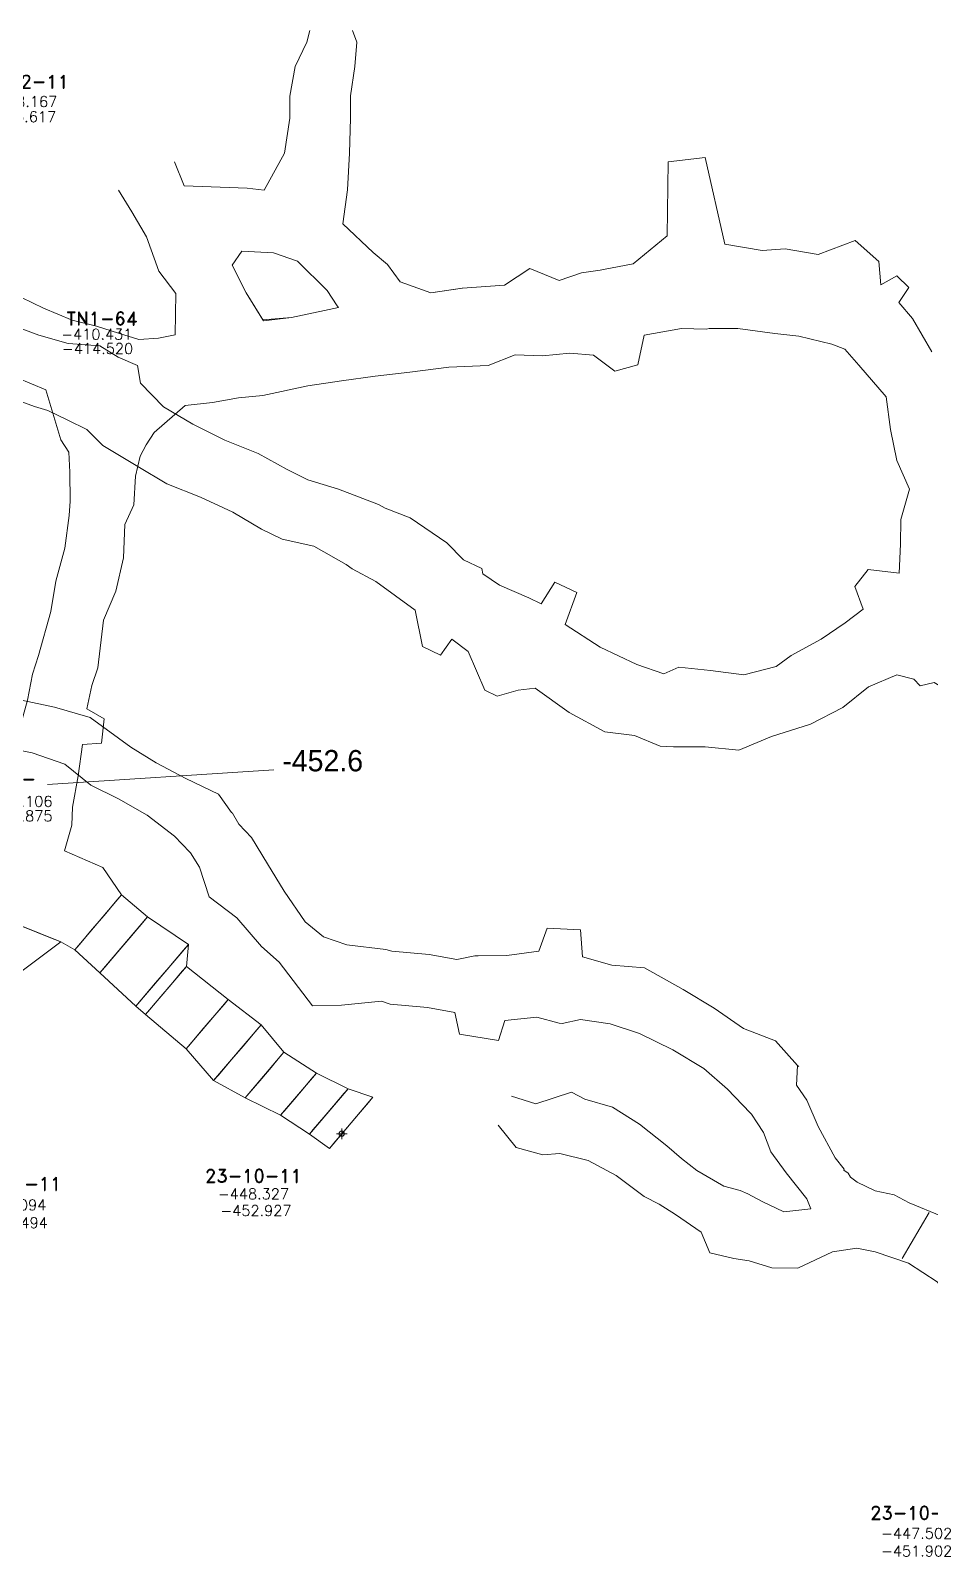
# Model space of a CAD drawing. Extents: x -47776 to 11079, y 0 to 10209.
# Drawn here: x 10790.3 to 10874.8, y 9762.4 to 9905.7 of the extents above; entities that cross this region are included whole.
import ezdxf
from ezdxf.enums import TextEntityAlignment as Align

# ---------------------------------------------------------------- set-up
doc = ezdxf.new("R2010")
doc.units = 0
doc.header["$MEASUREMENT"] = 0
doc.header["$PDMODE"] = 34
doc.header["$PDSIZE"] = 0.5
for name, color, linetype in [('abajo', 7, 'Continuous'), ('arriba', 7, 'Continuous'), ('F-480-7606-W-SCR', 5, 'Continuous'), ('F-480-8123-W-SCR', 5, 'Continuous'), ('R-480-7804-NW-FIC', 240, 'Continuous'), ('R-480-7855-NE-SCR', 7, 'Continuous'), ('R-480-7855-NE-SCR2', 7, 'Continuous'), ('R-495-7699-SE-SCR', 204, 'Continuous'), ('R-500-7779-SW-SCR', 7, 'Continuous'), ('sec', 7, 'Continuous')]:
    doc.layers.add(name, color=color, linetype=linetype)
doc.styles.add('ROMAND', font='ROMAND.SHX')
doc.styles.add('ROMANS', font='ROMANS.SHX', dxfattribs={"width": 2.5})

# ---------------------------------------------------------------- blocks, each defined once
blk = doc.blocks.new('F2')
at = {"lineweight": 0}
blk.add_point((0, 0), dxfattribs=at)
at = {"lineweight": 0, "style": 'ROMAND'}
for tag, height, p in [('NOMBRE', 1.25, (0.2, 6.62)), ('CIELO', 1, (0.14, 4.62)), ('PISO', 1, (0.14, 3.25))]:
    blk.add_attdef(tag, text='', height=height, dxfattribs=at).set_placement(p, align=Align.CENTER)
at = {"lineweight": 0, "style": 'ROMANS', "flags": 1}
for tag, p in [('MINA', (-0.07, -3.26)), ('LOCALIZACION', (-0.07, -4.93)), ('ESTRUCTURA', (-0.07, -6.62)), ('NIVEL', (-0.07, -8.29)), ('OBRA', (-0.07, -10.12)), ('FECHA', (-0.07, -11.79)), ('ATRAS', (-0.07, -13.48)), ('TOPOGRAFO', (2.67, -15.3))]:
    blk.add_attdef(tag, text='', height=1.25, dxfattribs=at).set_placement(p, align=Align.CENTER)

msp = doc.modelspace()

# ---------------------------------------------------------------- linework, layer by layer
at = {"color": 3, "linetype": 'Continuous', "lineweight": 0, "flags": 128}
msp.add_lwpolyline([(10793.32, 9875.79), (10793.32, 9875.79), (10793.32, 9875.79)], dxfattribs=at)
at = {"color": 4, "linetype": 'Continuous', "lineweight": 0, "elevation": -448.61, "flags": 128}
msp.add_lwpolyline([(10791.84, 9834.91), (10813.09, 9836.28)], dxfattribs=at)
at = {"layer": 'abajo', "color": 4, "linetype": 'Continuous', "lineweight": 0}
for points in [[(10822.4, 9805.53, -452.93), (10820.07, 9806.33, -452.88), (10817.11, 9807.8, -452.7), (10814.05, 9809.75, -452.82), (10811.92, 9812.34, -452.45), (10808.83, 9814.72, -452.06), (10804.89, 9817.81, -451.45), (10805.08, 9819.88, -451.42), (10801.25, 9822.48, -451.22), (10798.81, 9824.55, -451.15), (10797.05, 9827.1, -451.08)], [(10777.66, 9796.59, -451.49), (10778.18, 9797.89, -451.51), (10779.51, 9799.29, -451.52), (10781.38, 9799.4, -451.43), (10783.66, 9802.36, -451.27), (10783.65, 9806.35, -451.6), (10785.2, 9809.93, -451.64), (10787.31, 9813.83, -451.68), (10789.36, 9817.31, -451.72), (10793.09, 9820.12, -451.76)], [(10818.32, 9800.73, -452.93), (10816.44, 9802.07, -452.88), (10813.74, 9803.84, -452.7), (10810.42, 9805.48, -452.82), (10807.45, 9807.09, -452.45), (10804.87, 9810.07, -452.06), (10801.06, 9813.31, -451.45), (10800.15, 9814.09, -451.42), (10796.78, 9817.22, -451.22), (10794.41, 9819.37, -451.15), (10793.09, 9820.12, -451.76)]]:
    msp.add_polyline3d(points, dxfattribs=at)
at = {"layer": 'arriba', "color": 4, "linetype": 'Continuous', "lineweight": 0}
for points in [[(10793.98, 9861.52, -453.54), (10793.94, 9864.23, -453.32), (10793.86, 9866.13, -453.14), (10793.12, 9867.27, -453.02), (10791.69, 9871.97, -452.73)], [(10799.97, 9861.17, -453.54), (10800.13, 9863.86, -453.32), (10800.54, 9865.73, -453.14), (10801.11, 9866.8, -453.02), (10801.88, 9867.95, -453.2)], [(10822.4, 9805.53, -448.33), (10820.07, 9806.33, -448.68), (10817.11, 9807.8, -448.3), (10814.05, 9809.75, -447.42), (10811.92, 9812.34, -447.05), (10808.83, 9814.72, -446.46), (10804.89, 9817.81, -446.75), (10805.08, 9819.88, -446.72), (10801.25, 9822.48, -446.32), (10798.81, 9824.55, -446.55), (10797.05, 9827.1, -446.58)], [(10777.66, 9796.59, -447.09), (10778.18, 9797.89, -446.51), (10779.51, 9799.29, -446.72), (10781.38, 9799.4, -446.53), (10783.66, 9802.36, -446.07), (10783.65, 9806.35, -445.2), (10785.2, 9809.93, -446.34), (10787.31, 9813.83, -446.38), (10789.36, 9817.31, -447.02), (10793.09, 9820.12, -446.46)], [(10818.32, 9800.73, -448.33), (10816.44, 9802.07, -448.68), (10813.74, 9803.84, -448.3), (10810.42, 9805.48, -447.42), (10807.45, 9807.09, -447.05), (10804.87, 9810.07, -446.46), (10801.06, 9813.31, -446.75), (10800.15, 9814.09, -446.72), (10796.78, 9817.22, -446.32), (10794.41, 9819.37, -446.55), (10793.09, 9820.12, -446.46)]]:
    msp.add_polyline3d(points, dxfattribs=at)
at = {"layer": 'F-480-7606-W-SCR', "color": 5, "linetype": 'Continuous', "lineweight": 0, "flags": 128}
msp.add_lwpolyline([(10874.63, 9794.71), (10872.11, 9790.39)], dxfattribs=at)
at = {"layer": 'F-480-7606-W-SCR', "color": 5, "linetype": 'Continuous', "lineweight": 0}
for points in [[(10792.51, 9842.17, -412.14), (10787.31, 9843.26, -413.34), (10784.99, 9843.48, -413.38), (10782.53, 9843.94, -413.51), (10780.49, 9844.08, -413.56), (10778.42, 9844.85, -413.6), (10773.78, 9847.89, -413.57)], [(10792.51, 9842.17, -416.64), (10787.31, 9843.26, -417.44), (10784.99, 9843.48, -417.58), (10782.53, 9843.94, -417.21), (10780.49, 9844.08, -417.26), (10778.42, 9844.85, -417.4), (10773.78, 9847.89, -417.46)], [(10792.51, 9842.17, -412.14), (10795.87, 9841.19, -412.22), (10799.69, 9838.42, -412.22), (10802.05, 9836.95, -412.03), (10804.84, 9835.48, -412.46), (10807.91, 9833.99, -412.91), (10809.14, 9832.27, -412.97), (10809.21, 9832.2, -412.98), (10809.21, 9832.2, -412.98)], [(10792.51, 9842.17, -416.64), (10795.87, 9841.19, -416.72), (10799.69, 9838.42, -416.82), (10802.05, 9836.95, -417.03), (10804.84, 9835.48, -417.26), (10807.91, 9833.99, -417.31), (10809.14, 9832.27, -417.17), (10809.21, 9832.2, -417.18), (10809.21, 9832.2, -417.18)], [(10790.41, 9837.87, -412.14), (10786.08, 9838.72, -413.34), (10783.47, 9837.88, -413.38), (10782.04, 9837.96, -413.46), (10782.04, 9837.96, -413.46), (10782.04, 9837.96, -413.46), (10782.04, 9837.96, -413.46)], [(10790.41, 9837.87, -416.64), (10786.08, 9838.72, -417.44), (10783.47, 9837.88, -417.58), (10782.04, 9837.96, -417.26), (10782.04, 9837.96, -417.26), (10782.04, 9837.96, -417.26), (10782.04, 9837.96, -417.26)], [(10790.41, 9837.87, -412.14), (10793.48, 9836.81, -412.22), (10795.93, 9834.83, -412.22), (10798.51, 9833.57, -412.03), (10801.22, 9832.03, -412.46), (10803.78, 9830.06, -412.91), (10805.23, 9828.55, -412.97), (10805.29, 9828.47, -412.98), (10805.29, 9828.47, -412.98)], [(10790.41, 9837.87, -416.64), (10793.48, 9836.81, -416.72), (10795.93, 9834.83, -416.82), (10798.51, 9833.57, -417.03), (10801.22, 9832.03, -417.26), (10803.78, 9830.06, -417.31), (10805.23, 9828.55, -417.17), (10805.29, 9828.47, -417.18), (10805.29, 9828.47, -417.18)], [(10809.21, 9832.2, -412.98), (10809.82, 9831.18, -413), (10811.01, 9829.91, -412.87), (10812.52, 9827.45, -413.46), (10814.07, 9824.9, -413.66), (10816.05, 9822.02, -414.31), (10817.78, 9820.59, -414.63)], [(10809.21, 9832.2, -417.18), (10809.82, 9831.18, -417.3), (10811.01, 9829.91, -417.47), (10812.52, 9827.45, -417.76), (10814.07, 9824.9, -418.16), (10816.05, 9822.02, -418.61), (10817.78, 9820.59, -418.93)], [(10805.29, 9828.47, -412.98), (10805.29, 9828.47, -412.98), (10806.13, 9827.15, -412.87), (10807.03, 9824.34, -413.46), (10809.64, 9822.39, -413.66), (10811.96, 9819.7, -414.31), (10813.6, 9818.23, -414.63)], [(10805.29, 9828.47, -417.18), (10805.29, 9828.47, -417.18), (10806.13, 9827.15, -417.47), (10807.03, 9824.34, -417.76), (10809.64, 9822.39, -418.16), (10811.96, 9819.7, -418.61), (10813.6, 9818.23, -418.93)], [(10817.78, 9820.59, -414.63), (10817.78, 9820.59, -414.63), (10819.95, 9819.84, -415.37), (10823.63, 9819.42, -415.58)], [(10817.78, 9820.59, -418.93), (10817.78, 9820.59, -418.93), (10819.95, 9819.84, -419.67), (10823.63, 9819.42, -419.98)], [(10823.63, 9819.42, -415.58), (10823.63, 9819.42, -415.58), (10824.19, 9819.26, -417.1), (10827.68, 9818.95, -416.99), (10830.27, 9818.47, -416.95), (10830.27, 9818.47, -416.95), (10831.98, 9818.82, -417), (10832.28, 9818.81, -417.01), (10834.98, 9818.83, -416.08), (10837.99, 9819.24, -416.05), (10838.78, 9821.4, -416.31), (10841.9, 9821.26, -416.32), (10842.07, 9818.71, -416.56), (10844.85, 9817.93, -417.03), (10847.91, 9817.68, -417.02)], [(10823.63, 9819.42, -419.98), (10823.63, 9819.42, -419.98), (10824.19, 9819.26, -420.1), (10827.68, 9818.95, -420.19), (10830.27, 9818.47, -420.35), (10830.27, 9818.47, -420.35), (10831.98, 9818.82, -420.5), (10832.28, 9818.81, -420.51), (10834.98, 9818.83, -420.78), (10837.99, 9819.24, -420.85), (10838.78, 9821.4, -420.81), (10841.9, 9821.25, -420.82), (10842.07, 9818.71, -420.86), (10844.85, 9817.93, -420.93), (10847.91, 9817.68, -421.12)], [(10813.6, 9818.23, -414.63), (10816.74, 9814.1, -414.91), (10819.46, 9814.17, -415.37), (10823.2, 9814.54, -415.58)], [(10813.6, 9818.23, -418.93), (10816.74, 9814.1, -419.21), (10819.46, 9814.17, -419.67), (10823.2, 9814.54, -419.98)], [(10847.91, 9817.68, -417.02), (10851.53, 9815.64, -416.73), (10854.43, 9813.89, -416.62), (10857.2, 9812, -417.11), (10860.21, 9810.84, -417.39), (10862.27, 9808.52, -417.68), (10862.17, 9806.66, -417.82)], [(10847.91, 9817.68, -421.12), (10851.53, 9815.64, -421.33), (10854.43, 9813.89, -421.62), (10857.2, 9812, -421.71), (10860.21, 9810.84, -421.79), (10862.27, 9808.52, -421.88), (10862.38, 9808.42, -421.88)], [(10823.2, 9814.54, -415.58), (10823.2, 9814.54, -415.58), (10824.04, 9814.26, -417.1), (10827.53, 9813.96, -416.99), (10827.53, 9813.96, -416.99), (10830.11, 9813.48, -416.95), (10830.55, 9811.45, -417), (10834.19, 9810.87, -417.01), (10834.79, 9812.73, -416.08), (10837.8, 9813.04, -416.05), (10839.88, 9812.48, -416.31), (10840.18, 9812.47, -416.32), (10841.89, 9812.82, -416.56), (10844.68, 9812.43, -417.03), (10847.45, 9811.52, -416.73)], [(10823.2, 9814.54, -419.98), (10823.2, 9814.54, -419.98), (10824.04, 9814.26, -420.1), (10827.53, 9813.96, -420.19), (10827.53, 9813.96, -420.19), (10830.11, 9813.48, -420.35), (10830.55, 9811.45, -420.5), (10834.19, 9810.87, -420.51), (10834.79, 9812.73, -420.78), (10837.8, 9813.04, -420.85), (10839.88, 9812.48, -420.81), (10840.18, 9812.47, -420.82), (10841.89, 9812.82, -420.86), (10844.68, 9812.43, -420.93), (10847.45, 9811.52, -421.33)], [(10847.45, 9811.52, -416.73), (10847.45, 9811.52, -416.73), (10850.56, 9809.99, -416.62), (10853.47, 9808.23, -417.11), (10855.71, 9806.29, -417.39), (10857.84, 9804.05, -417.68), (10857.94, 9803.94, -417.68)], [(10847.45, 9811.52, -421.33), (10847.45, 9811.52, -421.33), (10850.56, 9809.99, -421.62), (10853.47, 9808.23, -421.71), (10855.71, 9806.29, -421.79), (10857.84, 9804.05, -421.88), (10857.94, 9803.94, -421.88)], [(10862.17, 9806.66, -417.82), (10862.17, 9806.66, -417.82), (10862.17, 9806.66, -417.82), (10863.15, 9805.25, -417.64), (10864.22, 9802.79, -417.88), (10865.82, 9799.84, -417.92), (10866.66, 9798.77, -418.14), (10866.63, 9798.67, -418.04), (10867.04, 9798.39, -418.04), (10867.23, 9798.01, -418.25), (10867.88, 9797.55, -418.26), (10869.56, 9796.75, -417.99), (10871.33, 9796.37, -418.11), (10872.76, 9795.61, -418.23), (10875.78, 9794.36, -418.28), (10878.69, 9792.94, -418.12), (10880.91, 9794.29, -418.55), (10882.93, 9792.28, -418.53)], [(10862.17, 9806.66, -422.02), (10862.17, 9806.66, -422.02), (10862.17, 9806.66, -422.02), (10863.15, 9805.25, -422.04), (10864.22, 9802.79, -422.18), (10865.82, 9799.84, -422.42), (10866.66, 9798.77, -422.34), (10866.63, 9798.67, -422.34), (10867.04, 9798.39, -422.34), (10867.23, 9798.01, -422.45), (10867.88, 9797.55, -422.46), (10869.56, 9796.75, -422.39), (10871.33, 9796.37, -422.51), (10872.76, 9795.61, -422.53), (10875.78, 9794.36, -422.48), (10878.69, 9792.94, -422.52), (10880.91, 9794.29, -422.5), (10882.93, 9792.28, -422.5)], [(10835.42, 9805.63, -416.96), (10837.71, 9804.91, -416.81), (10841.06, 9806.02, -416.77), (10842.29, 9805.36, -416.61), (10844.9, 9804.61, -416.79), (10847.45, 9803, -417.5), (10850.01, 9800.96, -417.32)], [(10835.42, 9805.63, -420.86), (10837.71, 9804.91, -420.71), (10841.06, 9806.02, -420.77), (10842.29, 9805.36, -420.71), (10844.9, 9804.61, -420.99), (10847.45, 9803, -421.2), (10850.01, 9800.96, -421.42)], [(10857.94, 9803.94, -421.88), (10858.49, 9803.13, -422.11), (10859.08, 9802.23, -422.02), (10859.77, 9800.41, -422.04), (10861.19, 9798.44, -422.18), (10863.13, 9795.99, -422.42), (10863.52, 9795.05, -422.4), (10863.52, 9795.05, -422.4)], [(10857.94, 9803.94, -417.68), (10858.49, 9803.13, -417.71), (10859.08, 9802.23, -417.82), (10859.77, 9800.41, -417.64), (10861.19, 9798.44, -417.88), (10863.13, 9795.99, -417.92), (10863.52, 9795.05, -417.8), (10863.52, 9795.05, -417.8)], [(10834.17, 9802.9, -416.96), (10835.85, 9800.82, -416.81), (10838.37, 9800.11, -416.77), (10839.97, 9800.26, -416.61), (10842.62, 9799.6, -416.79), (10845.25, 9798.18, -417.5), (10847.86, 9796.22, -417.32)], [(10834.17, 9802.9, -420.86), (10835.85, 9800.82, -420.71), (10838.37, 9800.11, -420.77), (10839.97, 9800.26, -420.71), (10842.62, 9799.6, -420.99), (10845.25, 9798.18, -421.2), (10847.86, 9796.22, -421.42)], [(10850.01, 9800.96, -417.32), (10851.38, 9799.79, -417.01), (10852.82, 9798.64, -417.37), (10855.34, 9797.19, -417.66), (10856.9, 9796.76, -417.21), (10857.62, 9796.45, -417.46)], [(10850.01, 9800.96, -421.42), (10851.38, 9799.79, -421.61), (10852.82, 9798.64, -421.77), (10855.34, 9797.19, -421.86), (10856.9, 9796.76, -421.91), (10857.62, 9796.45, -421.94)], [(10847.86, 9796.22, -417.32), (10849.27, 9795.48, -417.01), (10850.8, 9794.51, -417.37), (10853.23, 9792.87, -417.66), (10854.04, 9790.92, -417.21), (10856.29, 9790.39, -417.46)], [(10847.86, 9796.22, -421.42), (10849.27, 9795.48, -421.61), (10850.8, 9794.51, -421.77), (10853.23, 9792.87, -421.86), (10854.04, 9790.92, -421.91), (10856.29, 9790.39, -421.94)], [(10857.62, 9796.45, -417.46), (10858.96, 9795.74, -417.71), (10861, 9794.78, -417.05), (10863.52, 9795.05, -417.8)], [(10857.62, 9796.45, -421.94), (10858.96, 9795.74, -422.01), (10861, 9794.78, -422.15), (10863.52, 9795.05, -422.4)], [(10856.29, 9790.39, -417.46), (10857.74, 9790.18, -417.71), (10859.85, 9789.51, -417.05), (10862.3, 9789.48, -417.8)], [(10856.29, 9790.39, -421.94), (10857.74, 9790.18, -422.01), (10859.85, 9789.51, -422.15), (10862.3, 9789.48, -422.4)], [(10862.3, 9789.48, -417.8), (10862.3, 9789.48, -417.8), (10865.55, 9791.01, -417.99), (10867.84, 9791.37, -418.11), (10869.56, 9791.02, -418.23), (10872.69, 9789.93, -418.28), (10875.37, 9788.18, -418.12), (10876.72, 9786.63, -418.55), (10876.72, 9786.63, -418.55)], [(10862.3, 9789.48, -422.4), (10862.3, 9789.48, -422.4), (10865.55, 9791.01, -422.39), (10867.84, 9791.37, -422.51), (10869.56, 9791.02, -422.53), (10872.69, 9789.93, -422.48), (10875.37, 9788.18, -422.52), (10876.72, 9786.63, -422.5), (10876.72, 9786.63, -422.5)]]:
    msp.add_polyline3d(points, dxfattribs=at)
at = {"layer": 'R-480-7855-NE-SCR', "linetype": 'Continuous', "lineweight": 0, "elevation": -455.58, "flags": 128}
msp.add_lwpolyline([(10813.07, 9884.85), (10810.1, 9885), (10809.19, 9883.67)], dxfattribs=at)
at = {"layer": 'R-480-7855-NE-SCR', "linetype": 'Continuous', "lineweight": 0}
for points in [[(10816.49, 9905.72, -450.43), (10816.19, 9904.62, -450.57), (10815.1, 9902.34, -450.46), (10814.6, 9899.56, -450.11), (10814.6, 9897.48, -450.57), (10814.1, 9894.21, -450.89), (10812.21, 9890.73, -451.13)], [(10816.49, 9905.72, -454.73), (10816.19, 9904.62, -454.87), (10815.1, 9902.34, -454.46), (10814.6, 9899.56, -454.41), (10814.6, 9897.48, -454.87), (10814.1, 9894.21, -455.19), (10812.21, 9890.73, -455.33)], [(10820.49, 9905.72, -450.43), (10820.89, 9904.63, -450.57), (10820.7, 9902.35, -450.46), (10820.3, 9899.57, -450.11), (10820.3, 9897.48, -450.57), (10820.2, 9894.21, -450.89), (10820.01, 9890.74, -451.13)], [(10820.49, 9905.72, -454.73), (10820.89, 9904.63, -454.87), (10820.7, 9902.35, -454.46), (10820.3, 9899.57, -454.41), (10820.3, 9897.48, -454.87), (10820.2, 9894.21, -455.19), (10820.01, 9890.74, -455.33)], [(10846.84, 9883.81, -451.5), (10850.03, 9886.42, -451.24), (10850.12, 9893.4, -450.58), (10853.59, 9893.8, -450.53), (10855.45, 9885.64, -450.11), (10858.94, 9885.07, -449.68), (10861.12, 9885.2, -449.34), (10864.2, 9884.67, -448.87)], [(10846.84, 9883.81, -445.8), (10850.03, 9886.42, -444.84), (10850.12, 9893.4, -444.08), (10853.59, 9893.8, -444.03), (10855.45, 9885.64, -444.21), (10858.94, 9885.07, -443.98), (10861.12, 9885.2, -443.74), (10864.2, 9884.67, -443.97)], [(10803.79, 9893.37, -456.91), (10804.68, 9891.13, -456.86)], [(10803.79, 9893.37, -453.21), (10804.68, 9891.13, -452.36)], [(10798.51, 9890.73, -453.21), (10799.76, 9888.68, -452.36), (10801.14, 9886.35, -450.4), (10802.31, 9883.13, -450.32), (10803.91, 9881.03, -451.67), (10803.83, 9877.14, -451.94)], [(10798.51, 9890.73, -456.91), (10799.76, 9888.68, -456.86), (10801.14, 9886.35, -456.7), (10802.31, 9883.13, -456.72), (10803.91, 9881.03, -456.87), (10803.83, 9877.14, -456.74)], [(10804.68, 9891.13, -452.36), (10810.61, 9890.9, -450.51), (10812.21, 9890.73, -451.13)], [(10804.68, 9891.13, -456.86), (10810.61, 9890.9, -455.41), (10812.21, 9890.73, -455.33)], [(10820.01, 9890.74, -451.13), (10819.58, 9887.56, -450.92), (10822.44, 9884.87, -451.15), (10823.76, 9883.75, -450.86), (10824.97, 9882.11, -450.76)], [(10820.01, 9890.74, -455.33), (10819.58, 9887.56, -455.32), (10822.44, 9884.87, -455.45), (10823.76, 9883.75, -455.36), (10824.97, 9882.11, -455.36)], [(10809.19, 9883.67, -451.67), (10809.19, 9883.67, -451.67), (10810.1, 9884.99, -451.3), (10813.07, 9884.85, -451.38)], [(10874.87, 9875.55, -441.91), (10873.08, 9878.67, -441.98), (10871.79, 9880.17, -442.27), (10872.72, 9881.57, -442.32), (10871.58, 9882.68, -442.37), (10870.08, 9881.84, -442.41), (10869.9, 9884.03, -442.77), (10867.68, 9885.99, -442.88), (10864.2, 9884.67, -443.97)], [(10874.87, 9875.55, -447.31), (10873.08, 9878.67, -447.18), (10871.79, 9880.17, -447.47), (10872.72, 9881.57, -447.72), (10871.58, 9882.68, -447.77), (10870.08, 9881.84, -447.91), (10869.9, 9884.03, -448.17), (10867.68, 9885.99, -448.28), (10864.2, 9884.67, -448.87)], [(10809.19, 9883.67, -451.67), (10810.49, 9881.07, -452.1), (10812.06, 9878.55, -452.16)], [(10809.19, 9883.67, -456.87), (10810.49, 9881.07, -456.9), (10812.14, 9878.45, -456.76)], [(10813.07, 9884.85, -451.38), (10815.33, 9884.06, -450.92), (10818.12, 9881.3, -451.15), (10819.05, 9879.87, -450.86), (10819.18, 9879.71, -450.76)], [(10813.07, 9884.85, -455.58), (10815.33, 9884.06, -455.32), (10818.12, 9881.3, -455.45), (10819.05, 9879.87, -455.36), (10819.18, 9879.71, -455.36)], [(10830.79, 9881.53, -448.65), (10830.81, 9881.53, -448.65), (10834.77, 9881.81, -447.74), (10837.14, 9883.36, -447.05), (10839.9, 9882.25, -447.05), (10841.99, 9882.96, -446.52), (10843.75, 9883.21, -446.04), (10844.04, 9883.26, -446), (10846.84, 9883.81, -445.8)], [(10830.79, 9881.53, -453.85), (10830.81, 9881.53, -453.85), (10834.77, 9881.81, -453.24), (10837.14, 9883.36, -452.25), (10839.9, 9882.25, -452.75), (10841.99, 9882.96, -452.22), (10843.75, 9883.21, -451.84), (10844.04, 9883.26, -451.8), (10846.84, 9883.81, -451.5)], [(10824.97, 9882.11, -450.76), (10827.85, 9881.09, -448.87), (10830.79, 9881.53, -448.65), (10830.81, 9881.53, -448.65)], [(10824.97, 9882.11, -455.36), (10827.85, 9881.09, -454.57), (10830.81, 9881.53, -453.85), (10830.81, 9881.53, -453.85)], [(10812.06, 9878.55, -452.16), (10814.77, 9878.78, -450.77), (10817.87, 9879.42, -450.2), (10819.18, 9879.71, -450.76)], [(10812.14, 9878.45, -456.76), (10814.77, 9878.78, -456.77), (10817.87, 9879.42, -456.4), (10819.18, 9879.71, -455.36)], [(10796.78, 9876.1, -431.85), (10793.78, 9876.33, -432.26), (10791.03, 9877.11, -431.88), (10788.95, 9877.88, -431.97)], [(10796.78, 9876.1, -426.15), (10793.78, 9876.33, -427.16), (10791.03, 9877.11, -426.88), (10788.95, 9877.88, -426.97)], [(10847.88, 9877.09, -445.8), (10851.38, 9877.73, -444.84), (10853.68, 9877.68, -444.08), (10853.98, 9877.73, -444.03), (10856.67, 9877.74, -444.21), (10860.15, 9877.26, -443.98), (10862.39, 9877, -443.74), (10865.5, 9876.27, -443.97)], [(10847.88, 9877.09, -451.5), (10851.38, 9877.73, -451.24), (10853.68, 9877.68, -450.58), (10853.98, 9877.73, -450.53), (10856.67, 9877.74, -450.11), (10860.15, 9877.26, -449.68), (10862.39, 9877, -449.34), (10865.5, 9876.27, -448.87)], [(10800.42, 9876.69, -452.25), (10802.27, 9876.82, -452.22), (10803.83, 9877.14, -451.94)], [(10835.75, 9875.27, -448.31), (10835.75, 9875.27, -448.31), (10835.75, 9875.27, -448.31), (10838.33, 9875.15, -447.05), (10840.89, 9875.42, -447.05), (10843.11, 9875.24, -446.52), (10845.13, 9873.71, -446.04), (10847.28, 9874.32, -446), (10847.88, 9877.09, -445.8)], [(10835.75, 9875.27, -453.41), (10835.75, 9875.27, -453.41), (10835.75, 9875.27, -453.41), (10838.33, 9875.15, -452.25), (10840.89, 9875.42, -452.75), (10843.11, 9875.24, -452.22), (10845.13, 9873.71, -451.84), (10847.28, 9874.32, -451.8), (10847.88, 9877.09, -451.5)], [(10819.16, 9862.63, -430.6), (10816.31, 9863.53, -430.41), (10814.34, 9864.49, -430.33), (10811.64, 9865.98, -429.63), (10808.51, 9867.23, -429), (10805.49, 9868.75, -427.96), (10802.73, 9870.37, -427.05), (10800.57, 9872.61, -426.38), (10800.3, 9874.25, -426.26), (10798.48, 9875.04, -426), (10796.78, 9876.1, -426.15)], [(10819.16, 9862.63, -435.8), (10816.31, 9863.53, -435.81), (10814.34, 9864.49, -435.13), (10811.64, 9865.98, -434.63), (10808.51, 9867.23, -434), (10805.49, 9868.75, -433.36), (10802.73, 9870.37, -432.95), (10800.57, 9872.61, -432.38), (10800.3, 9874.25, -432.26), (10798.48, 9875.04, -431.9), (10796.78, 9876.1, -431.85)], [(10812.07, 9871.45, -450.82), (10816.31, 9872.36, -450.77), (10819.46, 9872.81, -450.2), (10822.61, 9873.25, -449.62), (10825.87, 9873.62, -448.92), (10829.52, 9874.09, -448.87), (10833.24, 9874.26, -449.12), (10835.75, 9875.27, -448.31)], [(10812.07, 9871.45, -457.32), (10816.31, 9872.36, -456.77), (10819.46, 9872.81, -456.4), (10822.61, 9873.25, -455.72), (10825.87, 9873.62, -455.22), (10829.52, 9874.09, -454.57), (10833.24, 9874.26, -453.92), (10835.75, 9875.27, -453.41)], [(10870.6, 9871.3, -442.4), (10868.02, 9874.29, -441.98), (10866.72, 9875.79, -442.27), (10865.5, 9876.27, -443.97)], [(10870.6, 9871.3, -448.4), (10868.02, 9874.29, -447.18), (10866.72, 9875.79, -447.47), (10865.5, 9876.27, -448.87)], [(10791.9, 9870.04, -425.88), (10790.64, 9870.41, -427.16), (10787.98, 9871.37, -426.88), (10785.67, 9871.7, -426.97)], [(10791.9, 9870.04, -431.48), (10790.64, 9870.41, -432.26), (10787.98, 9871.37, -431.88), (10785.67, 9871.7, -431.97)], [(10870.6, 9871.3, -442.4), (10871.01, 9868.23, -441.13), (10871.61, 9865.33, -440.14), (10872.79, 9862.63, -439.47), (10871.96, 9859.78, -440.43), (10871.95, 9857.48, -440.15), (10871.81, 9854.75, -439.01), (10868.89, 9855.09, -438.64), (10867.65, 9853.5, -438.59), (10868.43, 9851.36, -436.68)], [(10870.6, 9871.3, -448.4), (10871.01, 9868.23, -446.43), (10871.61, 9865.33, -445.84), (10872.79, 9862.63, -445.47), (10871.96, 9859.78, -444.83), (10871.95, 9857.48, -444.35), (10871.81, 9854.75, -443.81), (10868.89, 9855.09, -443.74), (10867.65, 9853.5, -443.69), (10868.43, 9851.36, -442.08)], [(10816.86, 9857.3, -430.6), (10813.89, 9857.93, -430.41), (10811.93, 9858.89, -430.33), (10809.26, 9860.47, -429.63), (10806.21, 9861.9, -429), (10803.07, 9863.15, -427.96), (10800.32, 9864.77, -427.05), (10797.83, 9866.28, -426.38), (10797.05, 9866.73, -426.26), (10795.55, 9868.25, -426), (10793.77, 9869.12, -426.15), (10791.9, 9870.04, -425.88)], [(10816.86, 9857.3, -435.8), (10813.89, 9857.93, -435.81), (10811.93, 9858.89, -435.13), (10809.26, 9860.47, -434.63), (10806.21, 9861.9, -434), (10803.07, 9863.15, -433.36), (10800.32, 9864.77, -432.95), (10797.83, 9866.28, -432.38), (10797.05, 9866.73, -432.26), (10795.55, 9868.25, -431.9), (10793.77, 9869.12, -431.85), (10791.9, 9870.04, -431.48)], [(10825.9, 9859.95, -430.89), (10823.55, 9860.87, -429.98), (10822.94, 9861.2, -429.97), (10819.16, 9862.63, -430.6)], [(10825.9, 9859.95, -436.49), (10823.55, 9860.87, -436.18), (10822.94, 9861.2, -436.17), (10819.16, 9862.63, -435.8)], [(10849.72, 9845.3, -434.92), (10849.72, 9845.3, -434.92), (10847.17, 9846.18, -434.74), (10843.75, 9847.8, -434.24), (10840.46, 9849.92, -433.34), (10841.56, 9852.93, -433.11), (10839.5, 9853.91, -432.87), (10838.2, 9851.87, -432.64), (10837.03, 9852.43, -432.5), (10834.29, 9853.62, -432.09), (10832.71, 9854.7, -431.49), (10832.62, 9855.19, -431.56), (10830.91, 9856, -431.36), (10829.36, 9857.61, -431.24), (10825.9, 9859.95, -430.89)], [(10849.72, 9845.3, -439.22), (10849.72, 9845.3, -439.22), (10847.17, 9846.18, -438.84), (10843.75, 9847.8, -438.44), (10840.46, 9849.92, -438.04), (10841.56, 9852.93, -438.11), (10839.5, 9853.91, -437.87), (10838.2, 9851.87, -437.84), (10837.03, 9852.43, -437.7), (10834.29, 9853.62, -437.39), (10832.71, 9854.7, -437.29), (10832.62, 9855.19, -437.26), (10830.91, 9856, -437.06), (10829.36, 9857.61, -436.84), (10825.9, 9859.95, -436.49)], [(10822.67, 9853.96, -436.49), (10820.47, 9855.15, -436.18), (10819.9, 9855.57, -436.17), (10816.86, 9857.3, -435.8)], [(10822.67, 9853.96, -430.89), (10820.47, 9855.15, -429.98), (10819.9, 9855.57, -429.97), (10816.86, 9857.3, -430.6)], [(10849.36, 9838.5, -434.39), (10846.98, 9839.52, -434.92), (10844.17, 9839.86, -434.74), (10840.84, 9841.66, -434.24), (10837.63, 9843.95, -433.34), (10836.05, 9843.76, -433.11), (10834.08, 9843.2, -432.64), (10834.08, 9843.2, -432.64), (10832.92, 9843.75, -432.5), (10831.34, 9847.38, -432.09), (10829.8, 9848.55, -431.49), (10828.76, 9847.06, -431.56), (10827.05, 9847.87, -431.36), (10826.36, 9851.29, -431.24), (10822.67, 9853.96, -430.89)], [(10849.36, 9838.5, -439.49), (10846.98, 9839.52, -439.22), (10844.17, 9839.86, -438.84), (10840.84, 9841.66, -438.44), (10837.63, 9843.95, -438.04), (10836.05, 9843.76, -438.11), (10834.08, 9843.2, -437.84), (10834.08, 9843.2, -437.84), (10832.92, 9843.75, -437.7), (10831.34, 9847.38, -437.39), (10829.8, 9848.55, -437.29), (10828.76, 9847.06, -437.26), (10827.05, 9847.87, -437.06), (10826.36, 9851.29, -436.84), (10822.67, 9853.96, -436.49)], [(10868.43, 9851.36, -436.68), (10866.73, 9850.1, -436.45), (10864.48, 9848.56, -436.17), (10861.66, 9847.03, -436.03), (10860.27, 9846, -434.93)], [(10868.43, 9851.36, -442.08), (10866.73, 9850.1, -441.85), (10864.48, 9848.56, -442.07), (10861.66, 9847.03, -441.13), (10860.27, 9846, -440.83)], [(10860.27, 9846, -434.93), (10857.24, 9845.2, -434.91), (10854.09, 9845.61, -435.06), (10851.13, 9845.91, -434.54), (10849.72, 9845.3, -434.92), (10849.72, 9845.3, -434.92)], [(10860.27, 9846, -440.83), (10857.24, 9845.2, -440.31), (10854.09, 9845.61, -440.06), (10851.13, 9845.91, -439.44), (10849.72, 9845.3, -439.22), (10849.72, 9845.3, -439.22)], [(10873.18, 9844.81, -438.91), (10871.6, 9845.2, -436.45), (10868.92, 9844.09, -436.17), (10866.52, 9842.13, -436.03), (10863.48, 9840.57, -435.73)], [(10873.18, 9844.81, -443.21), (10871.6, 9845.2, -441.85), (10868.92, 9844.09, -442.07), (10866.52, 9842.13, -441.13), (10863.48, 9840.57, -441.33)], [(10863.48, 9840.57, -435.73), (10859.83, 9839.41, -434.93), (10856.76, 9838.12, -434.91), (10853.61, 9838.43, -435.06), (10850.63, 9838.43, -434.54), (10849.36, 9838.5, -434.39), (10849.36, 9838.5, -434.39)], [(10863.48, 9840.57, -441.33), (10859.83, 9839.41, -440.83), (10856.76, 9838.12, -440.31), (10853.61, 9838.43, -440.06), (10850.63, 9838.43, -439.44), (10849.36, 9838.5, -439.49), (10849.36, 9838.5, -439.49)]]:
    msp.add_polyline3d(points, dxfattribs=at)
at = {"layer": 'R-480-7855-NE-SCR2', "linetype": 'Continuous', "lineweight": 0}
for points in [[(10787.87, 9883.78, -454.85), (10787.87, 9883.78, -454.85), (10787.87, 9883.78, -454.85), (10787.31, 9881.63, -454.44), (10791.47, 9879.65, -453.03), (10794.18, 9878.51, -452.73)], [(10787.87, 9883.78, -459.65), (10787.87, 9883.78, -459.65), (10787.87, 9883.78, -459.65), (10787.31, 9881.63, -458.84), (10791.47, 9879.65, -458.43), (10794.18, 9878.51, -458.23)], [(10794.18, 9878.51, -452.73), (10796.45, 9877.95, -452.75), (10798.53, 9877.29, -452.19), (10800.42, 9876.69, -452.25)], [(10794.18, 9878.51, -458.23), (10796.45, 9877.95, -458.55), (10798.53, 9877.29, -458.39), (10800.42, 9876.69, -458.05)], [(10800.42, 9876.69, -458.05), (10802.27, 9876.82, -456.92), (10803.83, 9877.14, -456.74)], [(10782.66, 9876.12, -454.85), (10782.66, 9876.12, -454.85), (10782.66, 9876.12, -454.85), (10786.33, 9874.65, -454.44), (10788.99, 9873.1, -453.03), (10791.69, 9871.97, -452.73)], [(10782.66, 9876.12, -459.65), (10782.66, 9876.12, -459.65), (10782.66, 9876.12, -459.65), (10786.33, 9874.65, -458.84), (10788.99, 9873.1, -458.43), (10791.69, 9871.97, -458.23)], [(10801.88, 9867.95, -453.2), (10801.88, 9867.95, -453.2), (10804.77, 9870.51, -451.94), (10807.35, 9870.77, -451.55), (10809.79, 9871.22, -451.47), (10812.07, 9871.45, -450.82)], [(10801.88, 9867.95, -457.8), (10801.88, 9867.95, -457.8), (10804.77, 9870.51, -456.74), (10807.35, 9870.77, -456.55), (10809.79, 9871.22, -456.37), (10812.07, 9871.45, -457.32)]]:
    msp.add_polyline3d(points, dxfattribs=at)
at = {"layer": 'R-495-7699-SE-SCR', "color": 5, "linetype": 'Continuous', "lineweight": 0}
for points in [[(10884.1, 9836.4, -440.45), (10882.1, 9838.64, -440.33), (10880.07, 9840.37, -439.75), (10878.67, 9842.09, -439.24), (10877.69, 9842.93, -439.06), (10875.11, 9844.48, -438.94), (10873.79, 9844.16, -439.03), (10873.18, 9844.81, -438.91)], [(10884.1, 9836.4, -445.75), (10882.1, 9838.64, -445.13), (10880.07, 9840.37, -444.65), (10878.67, 9842.09, -444.14), (10877.69, 9842.93, -443.86), (10875.11, 9844.48, -443.54), (10873.79, 9844.16, -443.43), (10873.18, 9844.81, -443.21)]]:
    msp.add_polyline3d(points, dxfattribs=at)
at = {"layer": 'R-500-7779-SW-SCR', "color": 4, "linetype": 'Continuous', "lineweight": 0}
for points in [[(10793.98, 9861.52, -457.44), (10793.94, 9864.23, -457.52), (10793.86, 9866.13, -457.54), (10793.12, 9867.27, -457.72), (10791.69, 9871.97, -458.23)], [(10799.97, 9861.17, -457.44), (10800.13, 9863.86, -457.52), (10800.54, 9865.73, -457.54), (10801.11, 9866.8, -457.72), (10801.88, 9867.95, -457.8)], [(10791.01, 9847.02, -450.87), (10792.18, 9851.15, -451.41), (10792.65, 9854.01, -451.36), (10793.47, 9857.11, -452.73), (10793.88, 9860.18, -453.1), (10793.98, 9861.52, -453.54)], [(10791.01, 9847.02, -455.67), (10792.18, 9851.15, -456.01), (10792.65, 9854.01, -456.36), (10793.47, 9857.11, -456.83), (10793.88, 9860.18, -457), (10793.98, 9861.52, -457.44)], [(10796.57, 9845.87, -450.87), (10797.11, 9850.33, -451.41), (10798.27, 9853.07, -451.36), (10799, 9856.19, -452.73), (10799.11, 9859.31, -453.1), (10799.97, 9861.17, -453.54)], [(10796.57, 9845.87, -455.67), (10797.11, 9850.33, -456.01), (10798.27, 9853.07, -456.36), (10799, 9856.19, -456.83), (10799.11, 9859.31, -457), (10799.97, 9861.17, -457.44)], [(10789.18, 9836.51, -448.8), (10789.31, 9839.5, -449.84), (10789.35, 9840.5, -449.65), (10789.4, 9840.8, -449.69), (10789.99, 9842.82, -450.12), (10790.45, 9845.26, -450.6), (10791.01, 9847.02, -450.87), (10791.01, 9847.02, -450.87)], [(10789.18, 9836.51, -453.4), (10789.31, 9839.5, -453.84), (10789.35, 9840.5, -454.05), (10789.4, 9840.8, -454.09), (10789.99, 9842.82, -454.42), (10790.45, 9845.26, -454.9), (10791.01, 9847.02, -455.67), (10791.01, 9847.02, -455.67)], [(10794.2, 9832.77, -448.37), (10794.72, 9835.71, -448.8), (10795.15, 9838.66, -449.84), (10796.92, 9838.79, -449.65), (10797.16, 9841.06, -449.69), (10795.54, 9842.02, -450.12), (10796, 9844.21, -450.6), (10796.57, 9845.87, -450.87), (10796.57, 9845.87, -450.87)], [(10794.2, 9832.77, -452.97), (10794.72, 9835.71, -453.4), (10795.15, 9838.66, -453.84), (10796.92, 9838.79, -454.05), (10797.16, 9841.06, -454.09), (10795.54, 9842.02, -454.42), (10796, 9844.21, -454.9), (10796.57, 9845.87, -455.67), (10796.57, 9845.87, -455.67)], [(10797.05, 9827.1, -446.58), (10793.45, 9828.68, -448.01), (10794.13, 9831.07, -448.04), (10794.2, 9832.77, -448.37)], [(10797.05, 9827.1, -451.08), (10793.45, 9828.68, -452.21), (10794.13, 9831.07, -452.74), (10794.2, 9832.77, -452.97)]]:
    msp.add_polyline3d(points, dxfattribs=at)
at = {"layer": 'sec', "color": 4, "linetype": 'Continuous', "lineweight": 0}
for points in [[(10793.09, 9820.12, -451.76), (10783.54, 9823.98, -451.76), (10783.54, 9823.98, -448.69), (10784.49, 9823.59, -447.13), (10787.12, 9822.53, -446.46), (10789.5, 9821.57, -446.46), (10792.13, 9820.51, -447.13), (10793.09, 9820.12, -448.69), (10793.09, 9820.12, -451.76)], [(10798.81, 9824.55, -451.15), (10794.41, 9819.37, -451.15), (10794.41, 9819.37, -448.48), (10794.85, 9819.89, -447.12), (10796.06, 9821.31, -446.55), (10797.16, 9822.61, -446.55), (10798.37, 9824.03, -447.12), (10798.81, 9824.55, -448.48), (10798.81, 9824.55, -451.15)], [(10801.25, 9822.48, -451.22), (10796.78, 9817.22, -451.22), (10796.78, 9817.22, -448.38), (10797.23, 9817.75, -446.93), (10798.46, 9819.19, -446.32), (10799.57, 9820.51, -446.32), (10800.8, 9821.95, -446.93), (10801.25, 9822.48, -448.38), (10801.25, 9822.48, -451.22)], [(10805.08, 9819.88, -451.42), (10800.15, 9814.09, -451.42), (10800.15, 9814.09, -448.69), (10800.64, 9814.67, -447.31), (10802, 9816.26, -446.72), (10803.23, 9817.71, -446.72), (10804.58, 9819.3, -447.31), (10805.08, 9819.88, -448.69), (10805.08, 9819.88, -451.42)], [(10804.89, 9817.81, -451.45), (10801.06, 9813.31, -451.45), (10801.06, 9813.31, -448.72), (10801.45, 9813.76, -447.34), (10802.5, 9815, -446.75), (10803.45, 9816.12, -446.75), (10804.51, 9817.36, -447.34), (10804.89, 9817.81, -448.72), (10804.89, 9817.81, -451.45)], [(10808.83, 9814.72, -452.06), (10804.87, 9810.07, -452.06), (10804.87, 9810.07, -448.81), (10805.27, 9810.54, -447.17), (10806.35, 9811.82, -446.46), (10807.34, 9812.98, -446.46), (10808.43, 9814.25, -447.17), (10808.83, 9814.72, -448.81), (10808.83, 9814.72, -452.06)], [(10811.92, 9812.34, -452.45), (10807.45, 9807.09, -452.45), (10807.45, 9807.09, -449.32), (10807.9, 9807.61, -447.73), (10809.13, 9809.06, -447.05), (10810.25, 9810.37, -447.05), (10811.48, 9811.82, -447.73), (10811.92, 9812.34, -449.32), (10811.92, 9812.34, -452.45)], [(10814.05, 9809.75, -452.82), (10810.42, 9805.48, -452.82), (10810.42, 9805.48, -449.69), (10810.78, 9805.91, -448.1), (10811.78, 9807.08, -447.42), (10812.69, 9808.15, -447.42), (10813.68, 9809.32, -448.1), (10814.05, 9809.75, -449.69), (10814.05, 9809.75, -452.82)], [(10817.11, 9807.8, -452.7), (10813.74, 9803.84, -452.7), (10813.74, 9803.84, -450.15), (10814.08, 9804.23, -448.86), (10815.01, 9805.32, -448.3), (10815.85, 9806.31, -448.3), (10816.78, 9807.4, -448.86), (10817.11, 9807.8, -450.15), (10817.11, 9807.8, -452.7)], [(10820.07, 9806.33, -452.88), (10816.44, 9802.07, -452.88), (10816.44, 9802.07, -450.44), (10816.8, 9802.49, -449.2), (10817.8, 9803.67, -448.68), (10818.71, 9804.73, -448.68), (10819.7, 9805.91, -449.2), (10820.07, 9806.33, -450.44), (10820.07, 9806.33, -452.88)], [(10822.4, 9805.53, -452.93), (10818.32, 9800.73, -452.93), (10818.32, 9800.73, -450.26), (10818.73, 9801.21, -448.91), (10819.85, 9802.53, -448.33), (10820.87, 9803.73, -448.33), (10821.99, 9805.05, -448.91), (10822.4, 9805.53, -450.26), (10822.4, 9805.53, -452.93)]]:
    msp.add_polyline3d(points, dxfattribs=at)

# ---------------------------------------------------------------- block references
at = {"color": 4, "linetype": 'Continuous', "lineweight": 0}
ref = msp.add_blockref('F2', (10759.99, 9889.8, -458.17), dxfattribs=at)
ref.add_attrib('NOMBRE', '21-12-11', dxfattribs={"lineweight": 0, "height": 1.25, "style": 'ROMAND'}).set_placement((10789.32, 9900.29, -458.17), align=Align.CENTER)
ref.add_attrib('CIELO', '-458.167', dxfattribs={"lineweight": 0, "height": 1, "style": 'ROMAND'}).set_placement((10789.43, 9898.54, -458.17), align=Align.CENTER)
ref.add_attrib('PISO', '-463.617', dxfattribs={"lineweight": 0, "height": 1, "style": 'ROMAND'}).set_placement((10789.32, 9897.12, -458.17), align=Align.CENTER)
ref = msp.add_blockref('F2', (10819.48, 9802.1, -448.33), dxfattribs=at)
ref.add_attrib('NOMBRE', '23-10-11', dxfattribs={"lineweight": 0, "height": 1.25, "style": 'ROMAND'}).set_placement((10811.19, 9797.52, -448.33), align=Align.CENTER)
ref.add_attrib('CIELO', '-448.327', dxfattribs={"lineweight": 0, "height": 1, "style": 'ROMAND'}).set_placement((10811.19, 9795.95, -448.33), align=Align.CENTER)
ref.add_attrib('PISO', '-452.927', dxfattribs={"lineweight": 0, "height": 1, "style": 'ROMAND'}).set_placement((10811.42, 9794.38, -448.33), align=Align.CENTER)
ref = msp.add_blockref('F2', (10776.27, 9797.15, -447.09), dxfattribs=at)
ref.add_attrib('NOMBRE', '23-10-11', dxfattribs={"lineweight": 0, "height": 1.25, "style": 'ROMAND'}).set_placement((10788.61, 9796.78, -447.09), align=Align.CENTER)
ref.add_attrib('CIELO', '-447.094', dxfattribs={"lineweight": 0, "height": 1, "style": 'ROMAND'}).set_placement((10788.4, 9794.91, -447.09), align=Align.CENTER)
ref.add_attrib('PISO', '-451.494', dxfattribs={"lineweight": 0, "height": 1, "style": 'ROMAND'}).set_placement((10788.54, 9793.24, -447.09), align=Align.CENTER)
ref = msp.add_blockref('F2', (10888.51, 9767.6, -447.5), dxfattribs=at)
ref.add_attrib('NOMBRE', '23-10-11', dxfattribs={"lineweight": 0, "height": 1.25, "style": 'ROMAND'}).set_placement((10873.64, 9765.87, -447.5), align=Align.CENTER)
ref.add_attrib('CIELO', '-447.502', dxfattribs={"lineweight": 0, "height": 1, "style": 'ROMAND'}).set_placement((10873.45, 9764.07, -447.5), align=Align.CENTER)
ref.add_attrib('PISO', '-451.902', dxfattribs={"lineweight": 0, "height": 1, "style": 'ROMAND'}).set_placement((10873.45, 9762.4, -447.5), align=Align.CENTER)
at = {"layer": 'F-480-8123-W-SCR', "color": 4, "linetype": 'Continuous', "lineweight": 0}
msp.add_blockref('F2', (10788.84, 9828.2, -448.11), dxfattribs=at).add_auto_attribs({'NOMBRE': 'TN-', 'CIELO': '-448.106', 'PISO': '-451.875'})
at = {"layer": 'R-480-7804-NW-FIC', "color": 2, "linetype": 'Continuous', "lineweight": 0}
ref = msp.add_blockref('F2', (10782.23, 9879.49, -410.43), dxfattribs=at)
ref.add_attrib('NOMBRE', 'TN1-64', dxfattribs={"layer": '0', "lineweight": 0, "height": 1.25, "style": 'ROMAND'}).set_placement((10796.95, 9878.05, -410.43), align=Align.CENTER)
ref.add_attrib('CIELO', '-410.431', dxfattribs={"layer": '0', "lineweight": 0, "height": 1, "style": 'ROMAND'}).set_placement((10796.48, 9876.69, -410.43), align=Align.CENTER)
ref.add_attrib('PISO', '-414.520', dxfattribs={"layer": '0', "lineweight": 0, "height": 1, "style": 'ROMAND'}).set_placement((10796.55, 9875.34, -410.43), align=Align.CENTER)

# ---------------------------------------------------------------- texts
at = {"color": 4, "linetype": 'Continuous', "lineweight": 0, "insert": (10813.9, 9838.14), "char_height": 2, "width": 10.8325, "attachment_point": 1}
msp.add_mtext('-452.6', dxfattribs=at)

doc.saveas('drawing.dxf')
